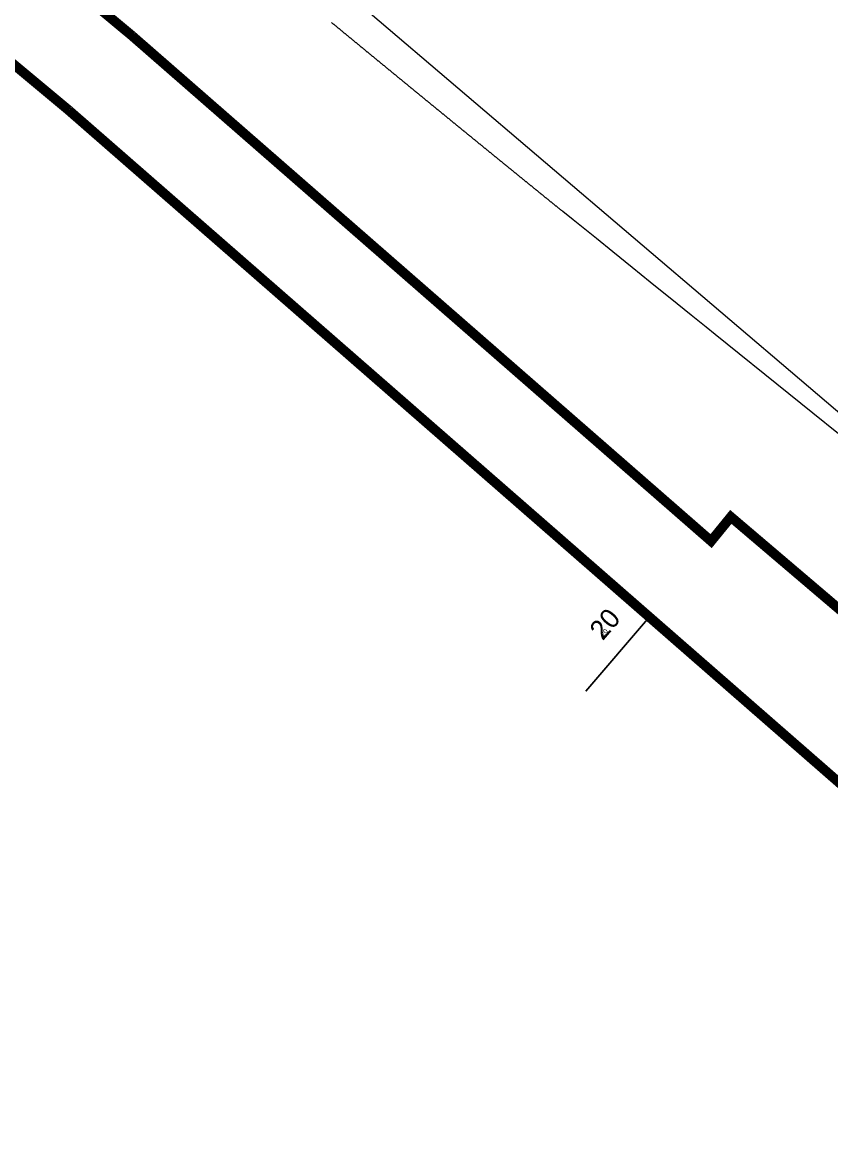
# Model space of a CAD drawing. Extents: x 174934 to 192674, y 648863 to 672607.
# Drawn here: x 184121.1 to 184286.3, y 657361.9 to 657592.8 of the extents above; entities that cross this region are included whole.
import ezdxf

# ---------------------------------------------------------------- set-up
doc = ezdxf.new("R2010")
doc.units = 0
doc.linetypes.add('Under', pattern=[19.5, 7, -1.5, 7, -1.5, 1, -1.5])
for name, color, linetype, lineweight in [('dim', 255, 'Continuous', 0), ('pbitul', 14, 'Continuous', 0), ('pmisunder', 202, 'Under', 0)]:
    doc.layers.add(name, color=color, linetype=linetype, lineweight=lineweight)
doc.layers.add('HEB_ENTITY', color=3, linetype='Continuous')
doc.styles.get("Standard").update_dxf_attribs({"font": 'HEBTXT'})

# ---------------------------------------------------------------- blocks, each defined once
blk = doc.blocks.new('dim', base_point=(179928.9, 662854.99))
at = {"layer": 'dim', "linetype": 'ByBlock'}
blk.add_attdef('NUMBER', (179928.9, 662854.99), '', height=20, dxfattribs=at)
blk = doc.blocks.new('HEB_ENTITY', base_point=(181159.32, 660193.8))
at = {"layer": 'HEB_ENTITY', "linetype": 'ByBlock'}
blk.add_attdef('VAL', (181159.32, 660193.8), '', height=1, dxfattribs=at)
at = {"layer": 'HEB_ENTITY', "linetype": 'ByBlock', "flags": 1}
for tag in ['WIDTH', 'TAG', 'XBASE', 'YBASE', 'PROMPT', 'HEIGHT', 'BLKNAME', 'BLKNUM']:
    blk.add_attdef(tag, (181159.32, 660193.8), '', height=1, dxfattribs=at)

msp = doc.modelspace()

# ---------------------------------------------------------------- linework, layer by layer
at = {"layer": 'dim', "linetype": 'ByBlock', "flags": 128}
msp.add_lwpolyline([(184236.25, 657456.04), (184249.29, 657471.2)], close=True, dxfattribs=at)
at = {"layer": 'pbitul', "flags": 128}
for points in [[(184102.46, 657671.13), (184299.74, 657503.04)], [(184322.95, 657480.46), (184262.71, 657528.99), (184260.86, 657530.48), (184257.85, 657532.91), (184254.94, 657535.25), (184249.47, 657539.66), (184245.77, 657542.65), (184241.79, 657545.86), (184238.43, 657548.58), (184233.67, 657552.42), (184231.58, 657554.12), (184231.5, 657554.18), (184231.42, 657554.25), (184231.34, 657554.31), (184231.26, 657554.37), (184231.19, 657554.44), (184231.11, 657554.5), (184231.03, 657554.56), (184230.95, 657554.62), (184230.88, 657554.69), (184230.8, 657554.75), (184230.72, 657554.81), (184230.64, 657554.88), (184230.57, 657554.94), (184230.49, 657555), (184230.41, 657555.07), (184230.33, 657555.13), (184230.25, 657555.19), (184230.18, 657555.25), (184230.1, 657555.32), (184230.02, 657555.38), (184229.94, 657555.44), (184229.87, 657555.51), (184229.79, 657555.57), (184229.71, 657555.63), (184229.63, 657555.7), (184229.56, 657555.76), (184229.48, 657555.82), (184229.4, 657555.88), (184229.32, 657555.95), (184229.24, 657556.01), (184229.17, 657556.07), (184229.09, 657556.14), (184229.01, 657556.2), (184228.93, 657556.26), (184228.86, 657556.33), (184228.78, 657556.39), (184228.7, 657556.45), (184228.62, 657556.51), (184228.55, 657556.58), (184228.47, 657556.64), (184228.39, 657556.7), (184228.31, 657556.77), (184228.23, 657556.83), (184228.16, 657556.89), (184228.08, 657556.96), (184228, 657557.02), (184227.92, 657557.08), (184227.85, 657557.14), (184227.77, 657557.21), (184227.69, 657557.27), (184227.61, 657557.33), (184227.54, 657557.4), (184227.46, 657557.46), (184227.38, 657557.52), (184227.3, 657557.59), (184227.23, 657557.65), (184227.15, 657557.71), (184227.07, 657557.77), (184226.99, 657557.84), (184226.91, 657557.9), (184226.84, 657557.96), (184226.76, 657558.03), (184226.68, 657558.09), (184226.6, 657558.15), (184226.53, 657558.22), (184226.45, 657558.28), (184226.37, 657558.34), (184226.29, 657558.4), (184226.22, 657558.47), (184226.14, 657558.53), (184226.06, 657558.59), (184225.98, 657558.66), (184225.91, 657558.72), (184225.83, 657558.78), (184225.75, 657558.85), (184225.67, 657558.91), (184225.6, 657558.97), (184225.52, 657559.04), (184225.44, 657559.1), (184225.36, 657559.16), (184225.28, 657559.22), (184225.21, 657559.29), (184225.13, 657559.35), (184225.05, 657559.41), (184224.97, 657559.48), (184224.9, 657559.54), (184224.82, 657559.6), (184224.74, 657559.67), (184224.66, 657559.73), (184224.59, 657559.79), (184224.51, 657559.85), (184224.43, 657559.92), (184224.35, 657559.98), (184224.28, 657560.04), (184224.2, 657560.11), (184224.12, 657560.17), (184224.04, 657560.23), (184223.97, 657560.3), (184223.89, 657560.36), (184223.81, 657560.42), (184223.73, 657560.49), (184223.65, 657560.55), (184223.58, 657560.61), (184223.5, 657560.67), (184223.42, 657560.74), (184223.34, 657560.8), (184223.27, 657560.86), (184223.19, 657560.93), (184223.11, 657560.99), (184223.03, 657561.05), (184222.96, 657561.12), (184222.88, 657561.18), (184222.8, 657561.24), (184222.72, 657561.31), (184222.65, 657561.37), (184222.57, 657561.43), (184222.49, 657561.49), (184222.41, 657561.56), (184222.34, 657561.62), (184222.26, 657561.68), (184222.18, 657561.75), (184222.1, 657561.81), (184222.03, 657561.87), (184221.95, 657561.94), (184221.87, 657562), (184221.79, 657562.06), (184221.71, 657562.13), (184221.64, 657562.19), (184221.56, 657562.25), (184221.48, 657562.31), (184221.4, 657562.38), (184221.33, 657562.44), (184221.25, 657562.5), (184221.17, 657562.57), (184221.09, 657562.63), (184221.02, 657562.69), (184220.94, 657562.76), (184220.86, 657562.82), (184220.78, 657562.88), (184220.71, 657562.95), (184220.63, 657563.01), (184220.55, 657563.07), (184220.47, 657563.14), (184220.4, 657563.2), (184220.32, 657563.26), (184220.24, 657563.32), (184220.16, 657563.39), (184220.09, 657563.45), (184220.01, 657563.51), (184219.93, 657563.58), (184219.85, 657563.64), (184219.78, 657563.7), (184219.7, 657563.77), (184219.62, 657563.83), (184219.54, 657563.89), (184219.47, 657563.96), (184219.39, 657564.02), (184219.31, 657564.08), (184219.23, 657564.14), (184219.16, 657564.21), (184219.08, 657564.27), (184219, 657564.33), (184218.92, 657564.4), (184218.84, 657564.46), (184218.77, 657564.52), (184218.69, 657564.59), (184218.61, 657564.65), (184218.53, 657564.71), (184218.46, 657564.78), (184218.38, 657564.84), (184218.3, 657564.9), (184218.22, 657564.97), (184218.15, 657565.03), (184218.07, 657565.09), (184217.99, 657565.16), (184217.91, 657565.22), (184217.84, 657565.28), (184217.76, 657565.34), (184217.68, 657565.41), (184217.6, 657565.47), (184217.53, 657565.53), (184217.45, 657565.6), (184217.37, 657565.66), (184217.29, 657565.72), (184217.22, 657565.79), (184217.14, 657565.85), (184217.06, 657565.91), (184216.98, 657565.98), (184216.91, 657566.04), (184216.83, 657566.1), (184216.75, 657566.17), (184216.67, 657566.23), (184216.6, 657566.29), (184216.52, 657566.36), (184216.44, 657566.42), (184216.36, 657566.48), (184216.29, 657566.54), (184216.21, 657566.61), (184216.13, 657566.67), (184216.05, 657566.73), (184215.98, 657566.8), (184215.9, 657566.86), (184215.82, 657566.92), (184215.74, 657566.99), (184215.67, 657567.05), (184215.59, 657567.11), (184215.51, 657567.18), (184215.43, 657567.24), (184215.36, 657567.3), (184215.28, 657567.37), (184215.2, 657567.43), (184215.12, 657567.49), (184215.05, 657567.56), (184214.97, 657567.62), (184214.89, 657567.68), (184214.81, 657567.75), (184214.74, 657567.81), (184214.66, 657567.87), (184214.58, 657567.93), (184214.5, 657568), (184214.43, 657568.06), (184214.35, 657568.12), (184214.27, 657568.19), (184214.19, 657568.25), (184214.12, 657568.31), (184214.04, 657568.38), (184213.96, 657568.44), (184213.88, 657568.5), (184213.81, 657568.57), (184213.73, 657568.63), (184213.65, 657568.69), (184213.57, 657568.76), (184213.5, 657568.82), (184213.42, 657568.88), (184213.34, 657568.95), (184213.26, 657569.01), (184213.19, 657569.07), (184213.11, 657569.14), (184213.03, 657569.2), (184212.95, 657569.26), (184212.88, 657569.33), (184212.8, 657569.39), (184212.72, 657569.45), (184212.64, 657569.52), (184212.57, 657569.58), (184212.49, 657569.64), (184212.41, 657569.7), (184212.33, 657569.77), (184212.26, 657569.83), (184212.18, 657569.89), (184212.1, 657569.96), (184212.02, 657570.02), (184211.95, 657570.08), (184211.87, 657570.15), (184211.79, 657570.21), (184211.71, 657570.27), (184211.64, 657570.34), (184211.56, 657570.4), (184211.48, 657570.46), (184211.4, 657570.53), (184211.33, 657570.59), (184211.25, 657570.65), (184211.17, 657570.72), (184211.09, 657570.78), (184211.02, 657570.84), (184210.94, 657570.91), (184210.86, 657570.97), (184210.78, 657571.03), (184210.71, 657571.1), (184210.63, 657571.16), (184210.55, 657571.22), (184210.47, 657571.29), (184210.4, 657571.35), (184210.32, 657571.41), (184210.24, 657571.48), (184210.16, 657571.54), (184210.09, 657571.6), (184210.01, 657571.67), (184209.93, 657571.73), (184209.86, 657571.79), (184209.78, 657571.86), (184209.7, 657571.92), (184209.62, 657571.98), (184209.55, 657572.04), (184209.47, 657572.11), (184209.39, 657572.17), (184209.31, 657572.23), (184209.24, 657572.3), (184209.16, 657572.36), (184209.08, 657572.42), (184209, 657572.49), (184208.93, 657572.55), (184208.85, 657572.61), (184208.77, 657572.68), (184208.69, 657572.74), (184208.62, 657572.8), (184208.54, 657572.87), (184208.46, 657572.93), (184208.38, 657572.99), (184208.31, 657573.06), (184208.23, 657573.12), (184208.15, 657573.18), (184208.07, 657573.25), (184208, 657573.31), (184207.92, 657573.37), (184207.84, 657573.44), (184207.76, 657573.5), (184207.69, 657573.56), (184207.61, 657573.63), (184207.53, 657573.69), (184207.45, 657573.75), (184207.38, 657573.82), (184207.3, 657573.88), (184207.22, 657573.94), (184207.15, 657574.01), (184207.07, 657574.07), (184206.99, 657574.13), (184206.91, 657574.2), (184206.84, 657574.26), (184206.76, 657574.32), (184206.68, 657574.39), (184206.6, 657574.45), (184206.53, 657574.51), (184206.45, 657574.58), (184206.37, 657574.64), (184206.29, 657574.7), (184206.22, 657574.77), (184206.14, 657574.83), (184206.06, 657574.89), (184205.98, 657574.96), (184205.91, 657575.02), (184205.83, 657575.08), (184205.75, 657575.15), (184205.67, 657575.21), (184205.6, 657575.27), (184205.52, 657575.34), (184205.44, 657575.4), (184205.36, 657575.46), (184205.29, 657575.53), (184205.21, 657575.59), (184205.13, 657575.65), (184205.06, 657575.72), (184204.98, 657575.78), (184204.9, 657575.84), (184204.82, 657575.91), (184204.75, 657575.97), (184204.67, 657576.03), (184204.59, 657576.1), (184204.51, 657576.16), (184204.44, 657576.22), (184204.36, 657576.29), (184204.28, 657576.35), (184204.2, 657576.41), (184204.13, 657576.48), (184204.05, 657576.54), (184203.97, 657576.6), (184203.89, 657576.67), (184203.82, 657576.73), (184203.74, 657576.79), (184203.66, 657576.86), (184203.59, 657576.92), (184203.51, 657576.98), (184203.43, 657577.05), (184203.35, 657577.11), (184203.28, 657577.17), (184203.2, 657577.24), (184203.12, 657577.3), (184203.04, 657577.36), (184202.97, 657577.43), (184202.89, 657577.49), (184202.81, 657577.55), (184202.73, 657577.62), (184202.66, 657577.68), (184202.58, 657577.74), (184202.5, 657577.81), (184202.42, 657577.87), (184202.35, 657577.93), (184202.27, 657578), (184202.19, 657578.06), (184202.12, 657578.12), (184202.04, 657578.19), (184201.96, 657578.25), (184201.88, 657578.31), (184201.81, 657578.38), (184201.73, 657578.44), (184201.65, 657578.5), (184201.57, 657578.57), (184201.5, 657578.63), (184201.42, 657578.69), (184201.34, 657578.76), (184201.26, 657578.82), (184201.19, 657578.88), (184201.11, 657578.95), (184201.03, 657579.01), (184200.95, 657579.07), (184200.88, 657579.14), (184200.8, 657579.2), (184200.72, 657579.26), (184200.65, 657579.33), (184200.57, 657579.39), (184200.49, 657579.45), (184200.41, 657579.52), (184200.34, 657579.58), (184200.26, 657579.64), (184200.18, 657579.71), (184200.1, 657579.77), (184200.03, 657579.84), (184199.95, 657579.9), (184199.87, 657579.96), (184199.79, 657580.03), (184199.72, 657580.09), (184199.64, 657580.15), (184199.56, 657580.22), (184199.49, 657580.28), (184199.41, 657580.34), (184199.33, 657580.41), (184199.25, 657580.47), (184199.18, 657580.53), (184199.1, 657580.6), (184199.02, 657580.66), (184198.94, 657580.72), (184198.87, 657580.79), (184198.79, 657580.85), (184198.71, 657580.91), (184198.64, 657580.98), (184198.56, 657581.04), (184198.48, 657581.1), (184198.4, 657581.17), (184198.33, 657581.23), (184198.25, 657581.29), (184198.17, 657581.36), (184198.09, 657581.42), (184198.02, 657581.48), (184197.94, 657581.55), (184197.86, 657581.61), (184197.78, 657581.67), (184197.71, 657581.74), (184197.63, 657581.8), (184197.55, 657581.86), (184197.48, 657581.93), (184197.4, 657581.99), (184197.32, 657582.05), (184197.24, 657582.12), (184197.17, 657582.18), (184197.09, 657582.25), (184197.01, 657582.31), (184196.93, 657582.37), (184196.86, 657582.44), (184196.78, 657582.5), (184196.7, 657582.56), (184196.63, 657582.63), (184196.55, 657582.69), (184196.47, 657582.75), (184196.39, 657582.82), (184196.32, 657582.88), (184196.24, 657582.94), (184196.16, 657583.01), (184196.08, 657583.07), (184196.01, 657583.13), (184195.93, 657583.2), (184195.85, 657583.26), (184195.78, 657583.32), (184195.7, 657583.39), (184195.62, 657583.45), (184195.54, 657583.51), (184195.47, 657583.58), (184195.39, 657583.64), (184195.31, 657583.7), (184195.23, 657583.77), (184195.16, 657583.83), (184195.08, 657583.9), (184195, 657583.96), (184194.93, 657584.02), (184194.85, 657584.09), (184194.77, 657584.15), (184194.69, 657584.21), (184194.62, 657584.28), (184194.54, 657584.34), (184194.46, 657584.4), (184194.38, 657584.47), (184194.31, 657584.53), (184194.23, 657584.59), (184194.15, 657584.66), (184194.08, 657584.72), (184194, 657584.78), (184193.92, 657584.85), (184193.84, 657584.91), (184193.77, 657584.97), (184193.69, 657585.04), (184193.61, 657585.1), (184193.53, 657585.16), (184193.46, 657585.23), (184193.38, 657585.29), (184193.3, 657585.36), (184193.23, 657585.42), (184193.15, 657585.48), (184193.07, 657585.55), (184192.99, 657585.61), (184192.92, 657585.67), (184192.84, 657585.74), (184192.76, 657585.8), (184192.68, 657585.86), (184192.61, 657585.93), (184192.53, 657585.99), (184192.45, 657586.05), (184192.38, 657586.12), (184192.3, 657586.18), (184192.22, 657586.24), (184192.14, 657586.31), (184192.07, 657586.37), (184191.99, 657586.44), (184191.91, 657586.5), (184191.84, 657586.56), (184191.76, 657586.63), (184191.68, 657586.69), (184191.6, 657586.75), (184191.53, 657586.82), (184191.45, 657586.88), (184191.37, 657586.94), (184191.29, 657587.01), (184191.22, 657587.07), (184191.14, 657587.13), (184191.06, 657587.2), (184190.99, 657587.26), (184190.91, 657587.32), (184190.83, 657587.39), (184190.75, 657587.45), (184190.68, 657587.52), (184190.6, 657587.58), (184190.52, 657587.64), (184190.44, 657587.71), (184190.37, 657587.77), (184190.29, 657587.83), (184190.21, 657587.9), (184190.14, 657587.96), (184190.06, 657588.02), (184189.98, 657588.09), (184189.9, 657588.15), (184189.83, 657588.21), (184189.75, 657588.28), (184189.67, 657588.34), (184189.6, 657588.4), (184189.52, 657588.47), (184189.44, 657588.53), (184189.36, 657588.6), (184189.29, 657588.66), (184189.21, 657588.72), (184189.13, 657588.79), (184189.06, 657588.85), (184188.98, 657588.91), (184188.9, 657588.98), (184188.82, 657589.04), (184188.75, 657589.1), (184188.67, 657589.17), (184188.59, 657589.23), (184188.51, 657589.29), (184188.44, 657589.36), (184188.36, 657589.42), (184188.28, 657589.49), (184188.21, 657589.55), (184188.13, 657589.61), (184188.05, 657589.68), (184187.97, 657589.74), (184187.9, 657589.8), (184187.82, 657589.87), (184187.74, 657589.93), (184187.67, 657589.99), (184187.59, 657590.06), (184187.51, 657590.12), (184187.43, 657590.18), (184187.36, 657590.25), (184187.28, 657590.31), (184187.2, 657590.38), (184187.13, 657590.44), (184187.05, 657590.5), (184186.97, 657590.57), (184186.89, 657590.63), (184186.82, 657590.69), (184186.74, 657590.76), (184186.66, 657590.82), (184186.59, 657590.88), (184186.51, 657590.95), (184186.43, 657591.01), (184186.35, 657591.07), (184186.28, 657591.14), (184186.2, 657591.2), (184186.12, 657591.27), (184186.04, 657591.33), (184185.97, 657591.39), (184185.89, 657591.46), (184185.81, 657591.52), (184185.74, 657591.58), (184185.66, 657591.65), (184185.58, 657591.71), (184185.5, 657591.77), (184185.43, 657591.84), (184185.35, 657591.9), (184185.27, 657591.97), (184185.2, 657592.03), (184185.12, 657592.09), (184185.04, 657592.16), (184184.96, 657592.22), (184184.89, 657592.28), (184184.81, 657592.35), (184184.73, 657592.41), (184184.66, 657592.47), (184184.58, 657592.54), (184184.5, 657592.6), (184184.42, 657592.67), (184184.35, 657592.73), (184184.27, 657592.79)]]:
    msp.add_lwpolyline(points, dxfattribs=at)
at = {"layer": 'pmisunder', "const_width": 2, "flags": 128}
msp.add_lwpolyline([(183379.76, 658177.07, -0.011173), (183541.72, 658063.95), (183565.84, 658047.03, -0.002325), (183598.71, 658022.38, -0.006569), (183650.44, 657982.31), (184058.73, 657635.34), (184089.35, 657609.37, 0.001903), (184130.55, 657574.83), (184289.63, 657435.96), (184295.24, 657453.36), (184348.84, 657407.93), (184342.75, 657391.23), (184571.27, 657188.67), (184670.98, 657120.84), (184683.72, 657136.36), (184583.58, 657204.49), (184366.21, 657397.17), (184368.76, 657404.16), (184265.93, 657491.67), (184261.9, 657486.72), (184143.52, 657590.05, -0.000787), (184122.71, 657607.43, -0.000949), (184102.26, 657624.65), (184071.68, 657650.58), (183982.18, 657726.64), (183837.98, 657849.18), (183693.53, 657971.93), (183663.15, 657997.75, 0.006601), (183610.75, 658038.35), (183610.75, 658038.35, 0.002342), (183577.53, 658063.26), (183553.18, 658080.35, 0.000891), (183540.42, 658089.65, 0.009903), (183390.84, 658193.72), (183264.28, 658283.97), (183253.52, 658267.09), (183321.44, 658218.64), (183358.62, 658207.56), (183351.45, 658202.52), (183348.65, 658196.22), (183364.45, 658187.12), (183379.76, 658177.07)], format="xyb", close=True, dxfattribs=at)

# ---------------------------------------------------------------- block references
at = {"layer": 'dim', "linetype": 'ByBlock'}
ref = msp.add_blockref('dim', (184239.74, 657466.23), dxfattribs=dict(at, rotation=49.29113536460383))
ref.add_attrib('NUMBER', '20', (184239.74, 657466.23), dxfattribs={"layer": '0', "height": 4, "rotation": 49.2911})
at = {"layer": 'HEB_ENTITY', "linetype": 'ByBlock'}
ref = msp.add_blockref('HEB_ENTITY', (184239.89, 657467.1), dxfattribs=dict(at, rotation=49.29106696008718))
ref.add_attrib('VAL', '20', (184239.89, 657467.1), dxfattribs={"layer": '0', "height": 1, "rotation": 49.2911})

doc.saveas('drawing.dxf')
